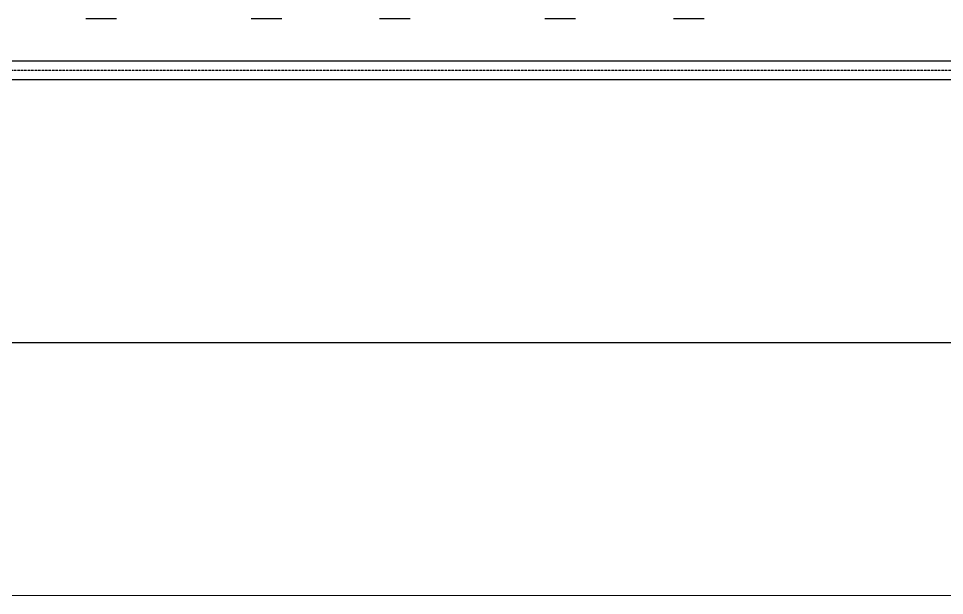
# Model space of a CAD drawing. Header units: centimetres. Extents: x 247996 to 315152, y -468471 to -440326.
# Drawn here: x 272000 to 275025, y -447827 to -445941 of the extents above; entities that cross this region are included whole.
import ezdxf

# ---------------------------------------------------------------- set-up
doc = ezdxf.new("R2010")
doc.units = ezdxf.units.CM
doc.linetypes.add('0', pattern=[500, 500])
doc.linetypes.add('BASMA HATTI', pattern=[0.375, 0.25, -0.125])
for name, color, linetype, lineweight in [('SCOTT-ANTED', 144, 'Continuous', 0), ('SCOTT-MTY-SICAKSU-BORU', 1, 'BASMA HATTI', 30), ('SCOTT-MTY-SOGUKSU-BORU', 5, '0', 30)]:
    doc.layers.add(name, color=color, linetype=linetype, lineweight=lineweight)
for name, color, linetype in [('SCOTT-MTY-PVC', 43, 'Continuous'), ('SCOTT-MTY-SEMA', 8, 'Continuous'), ('SCOTT-MTY-SIRKULASYON-BORU', 31, 'Continuous')]:
    doc.layers.add(name, color=color, linetype=linetype)

msp = doc.modelspace()

# ---------------------------------------------------------------- linework, layer by layer
at = {"layer": 'SCOTT-ANTED'}
msp.add_line((276712.4, -447826.5), (248038.8, -447826.5), dxfattribs=at)
at = {"layer": 'SCOTT-MTY-PVC'}
for p, q in [((272220, -445941), (272320, -445941)), ((272760, -445941), (272860, -445941)), ((273180, -445941), (273280, -445941)), ((273720, -445941), (273820, -445941)), ((274140, -445941), (274240, -445941))]:
    msp.add_line(p, q, dxfattribs=at)
at = {"layer": 'SCOTT-MTY-SEMA'}
msp.add_lwpolyline([(258900, -447000), (276550, -447000)], dxfattribs=at)
at = {"layer": 'SCOTT-MTY-SICAKSU-BORU'}
msp.add_lwpolyline([(260800, -446440), (260800, -446110), (276300, -446110)], dxfattribs=at)
at = {"layer": 'SCOTT-MTY-SIRKULASYON-BORU'}
msp.add_lwpolyline([(276300, -446080), (260840, -446080), (260840, -446520), (260860, -446520)], dxfattribs=at)
at = {"layer": 'SCOTT-MTY-SOGUKSU-BORU'}
msp.add_lwpolyline([(260280, -446640), (260340, -446640), (260340, -446140), (276300, -446140)], dxfattribs=at)

doc.saveas('drawing.dxf')
